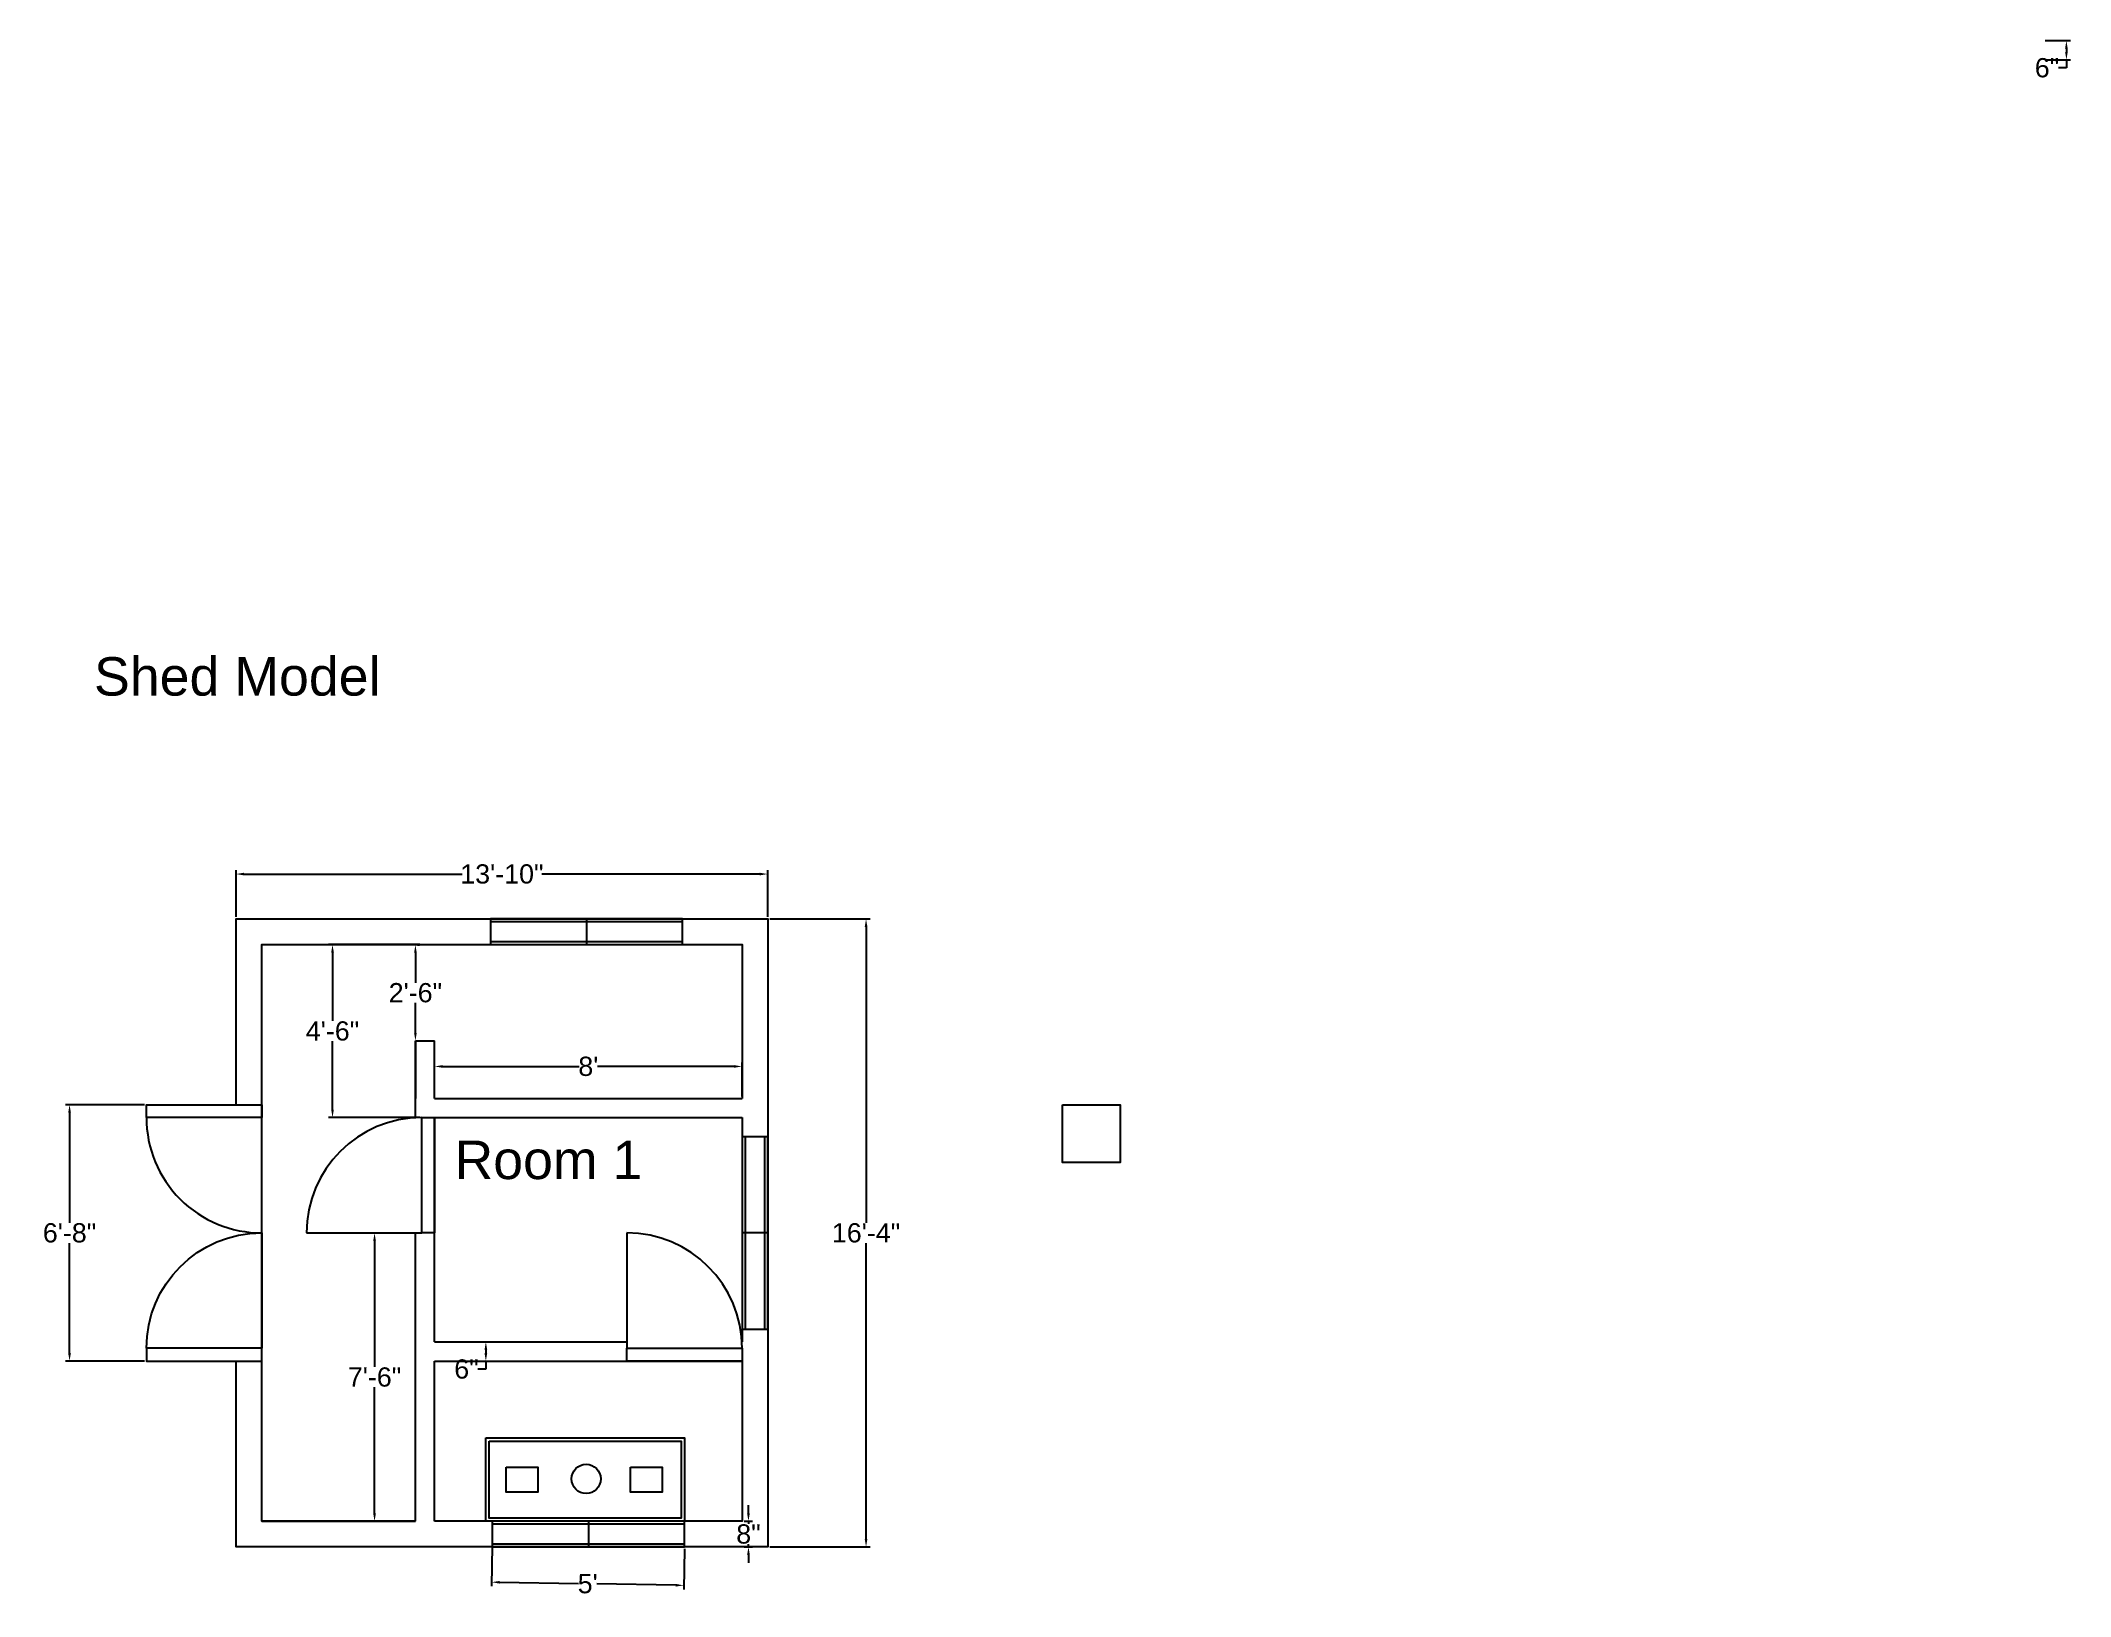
# Model space of a CAD drawing. Header units: inches. Extents: x 181 to 815, y 297 to 782.
import ezdxf

# ---------------------------------------------------------------- set-up
doc = ezdxf.new("R2010")
doc.units = ezdxf.units.IN
for name, color, linetype in [('Chair', 114, 'Continuous'), ('Desk', 10, 'Continuous'), ('Door', 140, 'Continuous'), ('Text', 50, 'Continuous'), ('Window', 110, 'Continuous')]:
    doc.layers.add(name, color=color, linetype=linetype)
doc.styles.get("Standard").update_dxf_attribs({"font": 'arial.ttf'})
doc.styles.add('Text style', font='arial.ttf', dxfattribs={"height": 12})
doc.dimstyles.new('Dimension Style', dxfattribs={"dimtxt": 6, "dimasz": 2.5, "dimexe": 1.25, "dimexo": 0.625, "dimgap": 0.09375, "dimtad": 0, "dimtih": 1, "dimtoh": 1, "dimlunit": 4, "dimtxsty": 'Standard', "dimcen": 2.5, "dimadec": 0, "dimazin": 0, "dimtfac": 1, "dimtmove": 0, "dimatfit": 3, "dimfxl": 1, "dimarcsym": 0})

# ---------------------------------------------------------------- blocks, each defined once
blk = doc.blocks.new('Door single')
at = {"layer": 'Door'}
blk.add_line((-40, 0), (-4, 0), dxfattribs=at)
blk.add_lwpolyline([(-4, 36), (0, 36), (0, 0), (-4, 0)], close=True, dxfattribs=at)
blk.add_arc((-4, 0), 36, 90, 180, dxfattribs=at)
blk = doc.blocks.new('Double Door')
at = {"layer": 'Door', "xscale": -1}
blk.add_blockref('Door single', (-40, 0), dxfattribs=at)
at = {"layer": 'Door'}
blk.add_blockref('Door single', (40, 0), dxfattribs=at)
blk = doc.blocks.new('window')
at = {"layer": 'Window'}
for p, q in [((30, 8), (-30, 8)), ((-30, 8), (-30, 0)), ((30, 7.1), (-30, 7.1)), ((0, 8), (0, 0)), ((30, 0), (30, 8)), ((-30, 1), (30, 1)), ((-30, 0), (30, 0))]:
    blk.add_line(p, q, dxfattribs=at)
blk = doc.blocks.new('*D6')
at = {"layer": 'Defpoints', "color": 0, "transparency": 16777216}
for p in [(408, 522), (242, 508), (408, 508)]:
    blk.add_point(p, dxfattribs=at)
at = {"layer": 'Text', "color": 0, "lineweight": -2, "transparency": 16777216}
for p, q in [((242, 508.62), (242, 523.25)), ((244.5, 522), (312.55, 522)), ((405.5, 522), (337.45, 522)), ((408, 508.62), (408, 523.25))]:
    blk.add_line(p, q, dxfattribs=at)
at = {"layer": 'Text', "color": 0, "transparency": 16777216}
for points in [[(244.5, 522.42), (244.5, 521.58), (242, 522)], [(405.5, 522.42), (405.5, 521.58), (408, 522)]]:
    blk.add_solid(points, dxfattribs=at)
at = {"layer": 'Text', "color": 0, "transparency": 16777216, "insert": (325, 522), "char_height": 6, "attachment_point": 5}
blk.add_mtext('13\'-10"', dxfattribs=at)
blk = doc.blocks.new('*D7')
at = {"layer": 'Defpoints', "color": 0, "transparency": 16777216}
for p in [(408, 508), (408, 312), (438.72, 312)]:
    blk.add_point(p, dxfattribs=at)
at = {"layer": 'Text', "color": 0, "lineweight": -2, "transparency": 16777216}
for p, q in [((408.63, 508), (439.97, 508)), ((438.72, 505.5), (438.72, 413.16)), ((438.72, 314.5), (438.72, 406.84)), ((408.63, 312), (439.97, 312))]:
    blk.add_line(p, q, dxfattribs=at)
at = {"layer": 'Text', "color": 0, "transparency": 16777216}
for points in [[(438.3, 505.5), (439.14, 505.5), (438.72, 508)], [(438.3, 314.5), (439.14, 314.5), (438.72, 312)]]:
    blk.add_solid(points, dxfattribs=at)
at = {"layer": 'Text', "color": 0, "transparency": 16777216, "insert": (438.72, 410), "char_height": 6, "attachment_point": 5}
blk.add_mtext('16\'-4"', dxfattribs=at)
blk = doc.blocks.new('*D8')
at = {"layer": 'Defpoints', "color": 0, "transparency": 16777216}
for p in [(400, 461.96), (304, 452), (400, 452)]:
    blk.add_point(p, dxfattribs=at)
at = {"layer": 'Text', "color": 0, "lineweight": -2, "transparency": 16777216}
for p, q in [((304, 452.62), (304, 463.21)), ((400, 452.62), (400, 463.21)), ((306.5, 461.96), (349.14, 461.96)), ((397.5, 461.96), (354.86, 461.96))]:
    blk.add_line(p, q, dxfattribs=at)
at = {"layer": 'Text', "color": 0, "transparency": 16777216}
for points in [[(306.5, 462.38), (306.5, 461.54), (304, 461.96)], [(397.5, 462.38), (397.5, 461.54), (400, 461.96)]]:
    blk.add_solid(points, dxfattribs=at)
at = {"layer": 'Text', "color": 0, "transparency": 16777216, "insert": (352, 461.96), "char_height": 6, "attachment_point": 5}
blk.add_mtext("8'", dxfattribs=at)
blk = doc.blocks.new('*D9')
at = {"layer": 'Defpoints', "color": 0, "transparency": 16777216}
for p in [(322, 313), (382, 312), (381.8, 300)]:
    blk.add_point(p, dxfattribs=at)
at = {"layer": 'Text', "color": 0, "lineweight": -2, "transparency": 16777216}
for p, q in [((321.99, 312.38), (321.78, 299.75)), ((381.99, 311.38), (381.78, 298.75)), ((324.3, 300.96), (348.95, 300.55)), ((379.3, 300.04), (354.65, 300.46))]:
    blk.add_line(p, q, dxfattribs=at)
at = {"layer": 'Text', "color": 0, "transparency": 16777216}
for points in [[(324.31, 301.38), (324.29, 300.55), (321.8, 301)], [(379.31, 300.46), (379.29, 299.63), (381.8, 300)]]:
    blk.add_solid(points, dxfattribs=at)
at = {"layer": 'Text', "color": 0, "transparency": 16777216, "insert": (351.8, 300.5), "char_height": 6, "attachment_point": 5}
blk.add_mtext("5'", dxfattribs=at)
blk = doc.blocks.new('*D10')
at = {"layer": 'Defpoints', "color": 0, "transparency": 16777216}
for p in [(214, 450), (190, 370), (214, 370)]:
    blk.add_point(p, dxfattribs=at)
at = {"layer": 'Text', "color": 0, "lineweight": -2, "transparency": 16777216}
for p, q in [((213.38, 450), (188.75, 450)), ((190, 447.5), (190, 413.16)), ((190, 372.5), (190, 406.84)), ((213.38, 370), (188.75, 370))]:
    blk.add_line(p, q, dxfattribs=at)
at = {"layer": 'Text', "color": 0, "transparency": 16777216}
for points in [[(189.58, 447.5), (190.42, 447.5), (190, 450)], [(189.58, 372.5), (190.42, 372.5), (190, 370)]]:
    blk.add_solid(points, dxfattribs=at)
at = {"layer": 'Text', "color": 0, "transparency": 16777216, "insert": (190, 410), "char_height": 6, "attachment_point": 5}
blk.add_mtext('6\'-8"', dxfattribs=at)
blk = doc.blocks.new('*D11')
at = {"layer": 'Defpoints', "color": 0, "transparency": 16777216}
for p in [(806.27, 782.12), (806.27, 776.12), (813.54, 776.12)]:
    blk.add_point(p, dxfattribs=at)
at = {"layer": 'Text', "color": 0, "lineweight": -2, "transparency": 16777216}
for p, q in [((806.9, 782.12), (814.79, 782.12)), ((813.54, 779.62), (813.54, 778.62)), ((806.9, 776.12), (814.79, 776.12)), ((813.54, 773.62), (811.04, 773.62)), ((813.54, 776.12), (813.54, 773.62))]:
    blk.add_line(p, q, dxfattribs=at)
at = {"layer": 'Text', "color": 0, "transparency": 16777216}
for points in [[(813.12, 779.62), (813.95, 779.62), (813.54, 782.12)], [(813.12, 778.62), (813.95, 778.62), (813.54, 776.12)]]:
    blk.add_solid(points, dxfattribs=at)
at = {"layer": 'Text', "color": 0, "transparency": 16777216, "insert": (807.48, 773.62), "char_height": 6, "attachment_point": 5}
blk.add_mtext('6"', dxfattribs=at)
blk = doc.blocks.new('*D12')
at = {"layer": 'Defpoints', "color": 0, "transparency": 16777216}
for p in [(264, 410), (264, 320), (285.24, 320)]:
    blk.add_point(p, dxfattribs=at)
at = {"layer": 'Text', "color": 0, "lineweight": -2, "transparency": 16777216}
for p, q in [((264.63, 410), (286.49, 410)), ((285.24, 407.5), (285.24, 368.16)), ((285.24, 322.5), (285.24, 361.84)), ((264.63, 320), (286.49, 320))]:
    blk.add_line(p, q, dxfattribs=at)
at = {"layer": 'Text', "color": 0, "transparency": 16777216}
for points in [[(284.83, 407.5), (285.66, 407.5), (285.24, 410)], [(284.83, 322.5), (285.66, 322.5), (285.24, 320)]]:
    blk.add_solid(points, dxfattribs=at)
at = {"layer": 'Text', "color": 0, "transparency": 16777216, "insert": (285.24, 365), "char_height": 6, "attachment_point": 5}
blk.add_mtext('7\'-6"', dxfattribs=at)
blk = doc.blocks.new('*D13')
at = {"layer": 'Defpoints', "color": 0, "transparency": 16777216}
for p in [(272.11, 500), (300, 500), (300, 446)]:
    blk.add_point(p, dxfattribs=at)
at = {"layer": 'Text', "color": 0, "lineweight": -2, "transparency": 16777216}
for p, q in [((299.38, 500), (270.86, 500)), ((272.11, 497.5), (272.11, 476.16)), ((272.11, 448.5), (272.11, 469.84)), ((299.38, 446), (270.86, 446))]:
    blk.add_line(p, q, dxfattribs=at)
at = {"layer": 'Text', "color": 0, "transparency": 16777216}
for points in [[(271.7, 497.5), (272.53, 497.5), (272.11, 500)], [(271.7, 448.5), (272.53, 448.5), (272.11, 446)]]:
    blk.add_solid(points, dxfattribs=at)
at = {"layer": 'Text', "color": 0, "transparency": 16777216, "insert": (272.11, 473), "char_height": 6, "attachment_point": 5}
blk.add_mtext('4\'-6"', dxfattribs=at)
blk = doc.blocks.new('*D14')
at = {"layer": 'Defpoints', "color": 0, "transparency": 16777216}
for p in [(400, 320), (400, 312), (402, 312)]:
    blk.add_point(p, dxfattribs=at)
at = {"layer": 'Text', "color": 0, "lineweight": -2, "transparency": 16777216}
for p, q in [((402, 322.5), (402, 325)), ((400.63, 320), (403.25, 320)), ((402, 320), (402, 319.16)), ((400.63, 312), (403.25, 312)), ((402, 312), (402, 312.84)), ((402, 309.5), (402, 307))]:
    blk.add_line(p, q, dxfattribs=at)
at = {"layer": 'Text', "color": 0, "transparency": 16777216}
for points in [[(401.58, 322.5), (402.42, 322.5), (402, 320)], [(401.58, 309.5), (402.42, 309.5), (402, 312)]]:
    blk.add_solid(points, dxfattribs=at)
at = {"layer": 'Text', "color": 0, "transparency": 16777216, "insert": (402, 316), "char_height": 6, "attachment_point": 5}
blk.add_mtext('8"', dxfattribs=at)
blk = doc.blocks.new('*D15')
at = {"layer": 'Defpoints', "color": 0, "transparency": 16777216}
for p in [(304, 376), (304, 370), (320, 370)]:
    blk.add_point(p, dxfattribs=at)
at = {"layer": 'Text', "color": 0, "lineweight": -2, "transparency": 16777216}
for p, q in [((304.63, 376), (321.25, 376)), ((304.63, 370), (321.25, 370)), ((320, 373.5), (320, 372.5)), ((320, 370), (320, 367.5)), ((320, 367.5), (317.5, 367.5))]:
    blk.add_line(p, q, dxfattribs=at)
at = {"layer": 'Text', "color": 0, "transparency": 16777216}
for points in [[(319.58, 373.5), (320.42, 373.5), (320, 376)], [(319.58, 372.5), (320.42, 372.5), (320, 370)]]:
    blk.add_solid(points, dxfattribs=at)
at = {"layer": 'Text', "color": 0, "transparency": 16777216, "insert": (313.94, 367.5), "char_height": 6, "attachment_point": 5}
blk.add_mtext('6"', dxfattribs=at)
blk = doc.blocks.new('*D16')
at = {"layer": 'Defpoints', "color": 0, "transparency": 16777216}
for p in [(298, 499.94), (298, 499.94), (298, 469.94)]:
    blk.add_point(p, dxfattribs=at)
at = {"layer": 'Text', "color": 0, "lineweight": -2, "transparency": 16777216}
for p, q in [((298, 497.44), (298, 488.09)), ((298.63, 499.94), (299.25, 499.94)), ((298, 472.44), (298, 481.78)), ((298.63, 469.94), (299.25, 469.94))]:
    blk.add_line(p, q, dxfattribs=at)
at = {"layer": 'Text', "color": 0, "transparency": 16777216}
for points in [[(297.58, 497.44), (298.42, 497.44), (298, 499.94)], [(297.58, 472.44), (298.42, 472.44), (298, 469.94)]]:
    blk.add_solid(points, dxfattribs=at)
at = {"layer": 'Text', "color": 0, "transparency": 16777216, "insert": (298, 484.94), "char_height": 6, "attachment_point": 5}
blk.add_mtext('2\'-6"', dxfattribs=at)
blk = doc.blocks.new('Desk')
at = {"layer": 'Desk'}
for points in [[(-62, 26), (0, 26), (0, 0), (-62, 0)], [(-61, 25), (-1, 25), (-1, 1), (-61, 1)], [(-55.68, 16.91), (-45.77, 16.91), (-45.77, 9.07), (-55.68, 9.07)], [(-16.88, 16.91), (-6.98, 16.91), (-6.98, 9.07), (-16.88, 9.07)]]:
    blk.add_lwpolyline(points, close=True, dxfattribs=at)
blk.add_circle((-30.69, 13.23), 4.56, dxfattribs=at)

msp = doc.modelspace()

# ---------------------------------------------------------------- linework, layer by layer
for p, q in [((298, 500), (304, 500)), ((298, 469.937), (298, 452)), ((298, 445.944), (298, 469.937)), ((298, 469.937), (304, 469.937)), ((304, 452), (304, 469.937)), ((304, 452), (400, 452)), ((304, 446), (400, 446)), ((304, 376), (304, 446)), ((298, 320), (298, 410)), ((298, 320), (298, 376)), ((304, 376), (364, 376)), ((399.944, 376), (400, 376)), ((304, 320), (304, 370)), ((304, 370), (400, 370)), ((250, 320), (298, 320))]:
    msp.add_line(p, q)
for points in [[(242, 450), (242, 508), (408, 508), (408, 312), (242, 312), (242, 370)], [(298, 320), (250, 320), (250, 500), (298, 500)], [(304, 500), (400, 500), (400, 452)], [(400, 446), (400, 376)], [(400, 370), (400, 320), (304, 320)]]:
    msp.add_lwpolyline(points)
at = {"layer": 'Chair'}
msp.add_lwpolyline([(500.024, 449.94), (518.024, 449.94), (518.024, 431.94), (500.024, 431.94)], close=True, dxfattribs=at)

# ---------------------------------------------------------------- block references
at = {"layer": 'Desk'}
msp.add_blockref('Desk', (382, 320), dxfattribs=at)
at = {"layer": 'Door', "rotation": 89.99999999999999}
msp.add_blockref('Double Door', (250, 410), dxfattribs=at)
at = {"layer": 'Text', "rotation": 270}
msp.add_blockref('Door single', (364, 370), dxfattribs=at)
at = {"layer": 'Window'}
for name, p in [('window', (351.414, 500)), ('Door single', (304, 410)), ('window', (352, 312))]:
    msp.add_blockref(name, p, dxfattribs=at)
at = {"layer": 'Window', "rotation": 270}
msp.add_blockref('window', (400, 410), dxfattribs=at)

# ---------------------------------------------------------------- texts
at = {"layer": 'Text', "char_height": 12, "attachment_point": 1, "style": 'Text style'}
for s, width, insert in [('Shed Model', 146.78184, (197.638, 589.7)), ('Room 1', 84.15518, (310.189, 438.8))]:
    msp.add_mtext_dynamic_manual_height_columns(s, width=width, gutter_width=60, heights=[0], dxfattribs=dict(at, insert=insert))

# ---------------------------------------------------------------- dimensions: what is measured, and where the dimension line sits
at = {"layer": 'Text'}
for p1, p2, distance, picture, middle in [((806.273, 782.121), (806.273, 776.121), 7.264, '*D11', (807.479, 773.621)), ((242, 508), (408, 508), 14, '*D6', (325, 522)), ((408, 508), (408, 312), 30.722, '*D7', (438.722, 410)), ((298, 469.937), (298, 499.937), 0, '*D16', (298, 484.937)), ((304, 452), (400, 452), 9.962, '*D8', (352, 461.962)), ((214, 450), (214, 370), -24, '*D10', (190, 410)), ((264, 410), (264, 320), 21.243, '*D12', (285.243, 365)), ((304, 376), (304, 370), 16, '*D15', (313.942, 367.5)), ((400, 320), (400, 312), 2, '*D14', (402, 316)), ((322, 313), (382, 312), -11.998, '*D9', (351.8, 300.503))]:
    dim = msp.add_aligned_dim(p1=p1, p2=p2, distance=distance, dimstyle='Dimension Style', dxfattribs=at)
    dim.commit()
    dim.dimension.update_dxf_attribs({"geometry": picture, "text_midpoint": middle})
dim = msp.add_linear_dim(base=(272.114, 500), p1=(300, 446), p2=(300, 500), angle=90, dimstyle='Dimension Style', dxfattribs=at)
dim.commit()
dim.dimension.update_dxf_attribs({"geometry": '*D13', "text_midpoint": (272.114, 473), "dimtype": 161})

doc.saveas('drawing.dxf')
